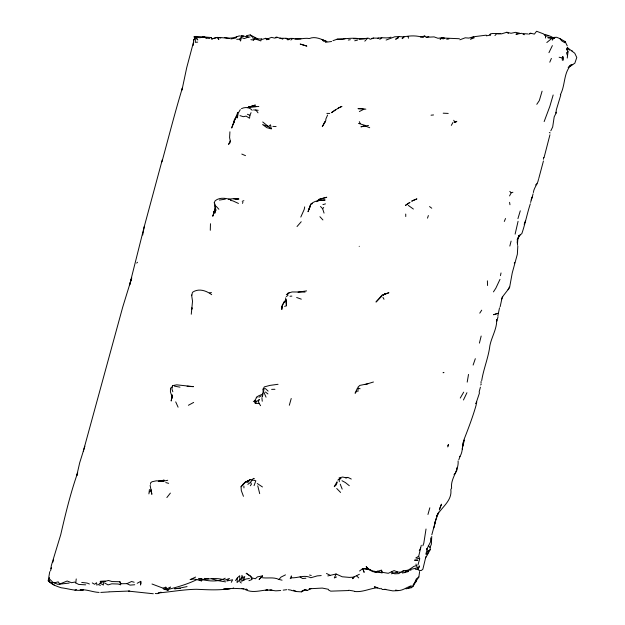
<?xml version="1.0" encoding="UTF-8"?>
<svg xmlns="http://www.w3.org/2000/svg" width="625" height="625" viewBox="0 0 625 625"><rect width="100%" height="100%" fill="white"/><g stroke="black" fill="none" stroke-linecap="round" stroke-linejoin="round"><path stroke-width="0.94" d="M497.859 315.852L499.508 307.852M251.805 579.57L251.836 577.922L250.789 576.398L246.242 573.297L250.789 576.398L251.805 579.57L248.922 580.711M193.242 45.406L193.578 40.164L194.391 38.828L195.164 39.102M210.289 230.289L210.469 223.727M567.25 58.047L568.023 51.781L566.805 48.18M230.992 199.75C225.922 198.078 219.617 197.086 215.195 200.75L214.109 202.906L214.531 202.891L215.156 205.977L214.883 213.141L215.336 209.742M481.016 383.305L481.094 381.492M99.109 592.43C92.688 592.188 86.68 589.188 80.148 589.836L83.438 589.898C75.836 591.445 68.68 588.586 61.258 587.789C56.586 586.297 51.57 584.453 48.219 580.773L49.734 571.688M281.938 306.703L281.797 309.5L282.57 305.016L284.219 301.648M430.742 537.898L430.547 541.844L426.578 549.68M431.75 536.383L431.367 544.242L430.062 547.352L430.32 549.531L425.5 558.062M533.094 193.82L531.977 197.828M229.914 131.805L229.594 137.609L230.266 140.961L230.055 142.742L228.555 144.383L230.266 140.961M192.016 386.516L187.242 386.383L193.406 386.641L176.742 384.836L172.633 385.625L171.906 388.914L172.828 391.766M140.742 581.344L140.492 585.039L141.023 583.32L140.742 581.344L137.18 583.281M241.281 583.008L239.883 581.758L239.688 575.75L237.375 577.875L237.062 582.523L241.742 577.969L241.953 575.352L243.688 580.305L245.742 579.078L249.406 578.477M545.438 38.062L545.555 36.297L544.727 34.312L550.961 36.492L554.234 38.336M517.523 243.219L517.859 238.688L519.062 235.609L517.18 239.914M191.766 308.062L191.648 309.547L192.117 307.875M550.812 130.789L552.68 126.969L554.203 116.836L556.047 113.156L556.297 109.914L560.836 94.875M191.266 314.234L192.523 301.188L191.586 294.914M357.875 391.617L358.203 388.141L360.094 388.766M498.047 316.734L496.758 321.203L496.609 319.625M182.008 89.914L186.727 67.617L193.289 42.961M85.68 584.836L78.688 584.438L75.758 582.906L76.227 578.945M148.906 493.898L149.43 489.516M76.789 475.437L79.711 462.68L84.875 446.219M201.461 580.906L201.742 578.609L198.586 578.43L199.5 580.359L201.461 580.906L202.375 579.695C209.758 578.812 217.602 577.43 224.758 580.164L229.422 578.469L226.773 580.992L232.625 579.766L231.312 582.312M251.055 112.656L249.914 115.312L249.539 118.242L246.117 116.117L243.289 116.688L239.977 115.625M405.891 588.852L411.555 587.656L413.562 585.836L414.016 584.141L418.852 577.008L419.641 571.484M263.148 391.266L262.336 396.805L262.727 395.07M462.227 449.062L463.758 440.352C461.961 445.633 463.141 451.992 459.766 456.656M50.867 568.797L51.359 565.508L60.75 534.633C65.508 513.805 70.617 492.867 77.68 472.727L76.938 475.352M426.023 529.008L423.805 543.242L422.852 545.789M436.203 518.156L433.898 527.844M434.742 523.367L435.055 521.477M408.133 571.094L403.57 570.477L402.398 573.055L408.039 571.648L409.68 569.281L413.891 566.375L416.43 565.641L417.531 567.797L418.703 567.852L419.461 565.945L417.734 569.555L415.281 569.203M530.328 203.805C527.125 213.547 525.211 223.836 521.844 233.594L519.641 235.406L517.227 240.078M467.203 382.125L468.523 374.414M182.078 89.789L182.406 87.906C174.977 112.289 168.672 137.195 161.938 161.828M481.703 380.648C483.562 368.766 488.422 357.68 489.883 345.664C491.594 336.977 497.109 328.617 496.664 319.727M171.961 396.719L171.195 401.016L172.172 394.844L172.453 398.078L170.43 391.859L170.477 388.25L172.023 386.906M425.898 556.633L422.852 569.266L421.227 570.539L419.398 570.422L417.734 569.555L418.703 567.852M142.695 235.016L144.234 226.695L162.344 159.625M304.695 206.875L304.219 209.414L300.797 217.07M538.75 178.547L543.43 160.984M543.391 159.242L543.734 157.453M502.281 296.914L500.133 306.781M417.906 565.141L419.711 558.789L418.687 556.297L421.281 545.289M152.008 584.008L163.102 588.18L165.859 587.172L165.344 589.586L168.289 589.992L167.164 589.891M448.195 445.547L448.391 444.648M158.273 592.961C171.039 591.836 183.633 589.484 196.477 589.281C207.773 589.773 218.969 590.484 230.32 588.625L223.43 589.164L233.273 588.352L233.367 587.922M530.641 202.445L531.352 199.195M500.43 275.633L501.031 272.953M515.117 234.141L518.07 221.32M549.961 134.758L544.039 157.664M447.781 446.922L448.305 444.812M517.82 246.133L517.352 254.234L512.242 272.945L509.555 287.68L503.203 295.898L501.523 299.273M285.602 301.695L285.969 300.172M463.898 439.875C468.438 428.227 472.914 416.609 476.289 404.539L475.953 403.547L479.414 393.164L479.188 391.812L480.414 387.164M533.344 192.531C533.945 187.695 537.719 184.125 538.516 179.32M479.414 343.117L481.164 336.039M427.43 554.75L428.383 550.93L430.32 549.531M144.234 226.695L129.625 284.938L131.734 277.836L122.742 307.039L83.289 451.242M448.07 445.953L448.32 444.953M50.539 570.93L51.336 567.797M509.828 246.07L511.102 241.094M281.5 307.836L282.227 305.156L283.898 302.82M435.172 522.453L431.82 534.805M462.523 446.961L464.438 440.047M289.32 405.258L291.227 398.492M427.953 514.484L429.828 507.805M243.688 580.305L244.773 576.578L242.609 577.555M553.164 94.992L549.828 106.414L544.148 121.586M215.344 207.836L212.742 216.266L215.391 209.188M542.086 91.172L539.32 100.562L536.781 104.32M531.328 199.922L532.172 197.109L531.625 198.5M517.93 218.641L520.281 210.82M52.844 562.164L53.586 559.766M237.734 112.492L235.359 118.594M289.312 38.992L286.07 38.289L279.953 38.266L282.953 38.922L277.492 37.461L274.531 38.094L271.539 37.375L267.781 38.812L265.734 38.305L262.25 39.367L261.438 39L260.828 40.906L254.906 38.789L253.531 40.078L250.898 39.664M172.469 386.109L172.633 385.625M475.953 403.547L476.844 402.094M427.5 218.156L428.375 215.547M559.758 38.516L565.164 41.602L564.781 42.703L561.82 40.922L559.758 38.516L556.531 37.266L553.875 37.43L552.281 40.188M473.125 365.055L475.328 358.68M242.492 203.383L242.898 202.219M524.172 224.383L525.586 220.469M404.789 572.711L405.523 570.648L417.531 567.797M435.359 521.359L438.078 513.711M104.477 582.875L108.062 584.898L111.789 583.805L118.195 584.016L120.492 584.75L120.852 583.742L119.898 581.719L111.977 581.547L108.445 580.469L105.461 581.242L100.32 581.383L100.406 583.391L103.406 585.039L103.367 581.406L99.18 583.898M316.383 201.656L319.492 200.391L325.141 200.031C320.062 199.984 314.617 200.57 310.734 204.227L308.016 211.719L310.297 206.133L309.797 207.023M254.07 485.625L255.836 480.773L250.57 479.516L245.18 482.211L243.016 484.227M308.469 210.461L310.734 204.227L312.516 203.625M439.297 510.008L441.492 504.148L439.633 508.703M458.781 459.805L460.078 456.352M261.438 39L257.883 38.93L250.203 34.93L246.398 35.672L248.234 37.109L243.469 36.055L241.656 36.219L240.555 41.047L239.648 39.164L241.195 37.398L244.258 38.586L248.234 37.109L250.062 37.023M191.953 295.266L192.273 292.828M234.063 122.047L231.664 128.023L234 121.445L233.484 123.867L234.141 120.203L237.25 115.18M426.461 549.969L427.031 548.555L427.141 551.391L426.148 554.469L426.016 552.922M560.344 94.711C565.18 85.859 563.539 74.523 569.852 66.438L574.828 63.203L576.781 57.484L574.758 53.227L567.516 47.758M504.297 221.469L505.539 218.5M549.781 62.195L551.391 58.406M416.391 580.688L415.688 582.32L413.195 584.742M337.188 482.469L336.109 484.984L334.266 486.688L337.039 481.711M566.586 49.969L567.422 48.016M327.609 115.016L325.836 119.078L325.812 120.516L324.094 123.172M359.375 574.297L353.508 577.188L349.391 577.398L342.227 576.773L336.062 574L334.328 577.961L336.484 576.969M414.016 584.141L416.32 578.914L418.852 577.008M499.992 279.352L495.844 288.188L493.453 291.883M436.719 516.453L438.648 512.086M459.406 38.734L444.617 38.086L442.891 37.562L438.008 38.281L434.086 36.891L426.234 37.273L424.742 36L420.438 36.992M215.258 209.094L213.664 212.438L214.711 210.891M463.461 399.992L466.937 392.711M508.055 289.727L509.32 287.102M548.938 52.68L552.383 45.602M509.555 195.914L511.211 192.789L512.922 192.25M353.508 577.188L352.688 578.719L354.586 576.508M419.289 550.633L420.703 548M331.594 41.5L325.383 42.305M149.859 491.977L151.141 489.695L151.844 494.328L150.148 485.406M234.43 120.68L235.297 119.148M325 121.828L322.289 126.625L325.227 121.734M451.312 125.391L452.984 122.445M278.047 384.297L269.969 385.391L264.305 386.898L262.812 389.75L266.047 397.188M460.266 398.062L463.68 392.156M238.508 112.664L240.305 109.625M136.703 263.094L137.5 262.227M259.055 403.344L258.445 401.227L259.375 399.5L256.586 401.539L255.367 403.516L259.055 403.344L260.609 405.703M291.703 590.461L296.492 591.555L301.539 591.852L302.258 590.711L305.141 589.703L307.266 590.469L311.109 588.555L309.227 588.656M479.758 313.156L481.711 310.172M235.062 118.945L236.5 116.773M235.523 580.547L237.375 577.875M436.391 516.43C441.164 507.32 452.32 501.172 450.844 489.516L451.609 488.07C450.297 478.344 459.023 470.75 458.102 460.984M250.305 485.781L251.469 484.141L250.57 482.266L253.359 478.344L254.422 478.734M285.016 301.266L286.125 299.711L283.938 302.461L285.758 300.594M404.141 36.766L402.211 38.633L404.141 36.766C410.547 35.594 416.922 35.406 423.047 37.5L424.742 36M235.609 118.211L236.719 116.742M408.578 588.297L410.234 586.18L413.562 585.836M241.656 36.219L239.164 35.914L236.695 36.812L235.766 37.992L230.938 38.961M166.859 497.555L170.375 493.094M356.758 391.141L355.094 393.25L357.336 388.359L358.203 388.141M324.047 213.109L322.656 208.75L323.688 207.453M262.469 575.883L259.188 579.344L262.469 575.883L257.406 576.875L255.406 578.758L251.836 577.922M261.125 577.531C267.023 578.766 273.367 576.68 278.969 579.461L280.992 577.102L285.484 574.867M297.031 226.539L301.219 221.742M243.445 496.312L241.32 490.602L241.047 486.75L242.703 484.875M364.82 41.172L367.469 38.227L368.695 38.25L370.227 39.289L373.656 38.078L378.68 38.195L377.719 38.383C382.031 36.875 386.648 38.852 390.992 37.164M340.203 478.172L337.805 480.141M514.258 263.016L514.758 262.484M494.945 35.523L496.914 33.492L500.695 33.461M242.969 580.188L241.758 581.438L241.742 577.969M241.047 486.75L244.922 482.805M480.594 384.992L481.258 384.344M357.836 387.336L359.805 385.406L368.047 383.734M193.578 40.164L194.531 39.242M568.148 67.43L570.945 64.727L572.727 64.656M552.305 39.359L553.086 38.648M454.008 474.477L455.203 473.453L456.891 470.164L456.828 467.797M247.836 484.383L250.57 482.266M535.586 184.961L537.047 183.758M290.852 40.039L292.781 38.445C298.258 40.328 303.906 37.508 309.344 38.539C315.438 35.953 321.422 39.445 326.93 41.445M486.227 35.156L473.5 36.773L470.438 39.297L474.344 37.758M69.164 583.078L57.891 584.344L52.992 582.375L52.203 583.016L50.195 582.203M286.305 294.625L289.203 292.875M403.531 36.867L398.977 36.594L395.625 39.258L398.328 37.961M546.812 42.531L552.055 38.164L553.914 37.969M496.914 33.492L492.039 33.461L489.852 34.43L490.336 35.062L486.367 35.836M379.789 39.336L381.82 37.766M394.57 573.82L398.727 573.617L403.57 570.477M359.578 570.992L362.766 568.555L369.312 569.344M381.781 296.203L375.992 302.039L382.023 295.133L388.922 292.703L383.016 294.914L385.648 293.594L383.055 295.234M301.539 591.852L305.469 589.68M247.531 482.516L248.914 481.5M335.508 109.781L331.391 112.688L338.938 107.703L341.945 106.383L338.258 108.164M518.828 235.836L520.414 234.719M265.734 38.305L266.539 39.672L267.781 38.812M263.141 393.891L258.406 395.93L256.234 397.602L256.852 397.094L254.68 400.789L255.367 403.516L254.836 400.93L255.5 400.484L256.586 401.539M568.023 51.781L566.5 52.805L567.344 55.18M364 109.156L359.359 111.539M120.852 583.742L126.922 583.641L131.547 581.516L134.164 582.242M192.594 292.242C198.719 288.031 206.234 290.625 211.695 294.68M286.258 296.508L287.891 295.523L287.633 293.562M258.953 397.219L261.352 395.789M291.641 577.805L290.234 578.648L291.398 575.859L291.641 577.805C298.07 578.156 304.359 574.438 310.828 577.75L317.289 575.875L321.203 575.586M444.617 38.086L443 39.023L442.891 37.562L440.164 39.086L442.891 37.562M418.687 556.297L415.82 557.93L419.711 558.789M245.773 482.328L250.031 479.938L245.18 482.211M225.227 578.211C218.164 582.016 209.945 581.234 202.375 579.695L201.742 578.609L199.5 580.359L196.852 579.617C187.852 584.031 178.391 586.805 168.695 589.312L170.578 587.016L165.344 589.586L163.102 588.18M443.516 372.688L443.953 372.438L443.031 372.727M233.273 588.352L244.016 588.828C251.398 593.68 259.875 590.453 267.883 589.898M188.383 405.281L193.664 402.422M253.32 401.484L254.836 400.93M528.867 34.227L530.797 33.266L534.375 34.117L536.57 31.25L543.492 33.883L544.664 35.156M375.258 572.117L381.547 570.094L382.094 572.797L372.797 571.656L367.688 568.984L366.18 566.555L369.031 569.461L376.789 572.469L375.258 572.117L374.195 571.102M401.219 572.289L397.641 572.039L394.102 570.586L388.273 573.297L381.586 572.195M426.82 551.648L428.383 550.93M195.664 577.062L190.109 579.609L193.531 578.961L196.852 579.617M252.102 106.469L255.336 105.031L250.859 106.547M453.773 120.273L454.664 122.258L456.836 121.32M397.641 572.039L391.344 573.797M332.961 40.695L337.141 39.188L342.391 39.258M161 592.133L157.195 593.672L155.305 593.469M242.242 201.312L243.867 200.672M74.945 590.164L76.453 589.594M459.852 39.812L465.227 37.805L468.82 38.094L473.5 36.773M336.062 574L327.82 575.938M339.07 477.93L342.602 477.039L346.867 477.898M386.094 40.062L394.734 36.789L398.977 36.594M196.289 36.422L211.094 37.516L211.703 38.961L217.211 37.391L220.781 38.031M267.352 589.734L265.539 590.383L271.898 589.883M54.422 582.852L58.234 581.836L59.688 584.062L67.156 581.008L71.562 582.711L74.805 582.07L75.758 582.906M284.625 306.383L286.43 305.766L286.234 301.219M359.312 246.328L359.195 246.352M341.055 478.641L339.227 479.266L339.32 481.773M195.273 36.383L194.117 36.758L195.398 40.625L195.258 42.328L197.672 42.117M211.703 38.961L217.211 37.391L218.797 39.594L217.953 37.375M287.734 293.25L292.125 291.953L305.086 292.07M365.039 384.562L373.445 382M247.367 107.648L254.805 105.422L248.453 107.055L256 106.648M322.906 204.617L325.492 203.875M241.492 108.633C245.031 106.883 249.523 107.086 252.172 110.266M49.773 582.141L49.086 580.539L48.219 580.773L54.297 585.164M209.797 38.469L206.203 38.086L204.672 37.023L199.68 37.734L194.117 36.758L197.797 39.961L196.117 36.758M428.82 36.602L426.234 37.273M295.047 38.852L300.938 38.828M275.352 37.43L276.93 37.031L277.492 37.461M354.727 40.781L357.5 40.094M454.664 122.258L456.359 121.836M286.766 589.68L283.18 590.133M160.195 481.023L164.18 480.156L158.344 481.266L163.281 481.25L167.719 480.273M181.305 587.758L187.055 586.594M528 33.953L523.492 33.625L524.211 34.734L521.812 33.289L515.93 34.219L519.68 33.242L515.625 32.336L511.023 33.273L506.844 32.258L501.578 33.844L497.602 33.938M236.695 36.812C230.969 39.008 225.391 37.875 219.57 37.508M367.469 38.227L359.266 39.18M368.516 125.438L360.914 126.836L365.383 125.492L358.508 123.391M343.258 39.086L344.992 38.758M345.375 477.844L347.914 477.383L351.273 479.047M371.789 38.398L373.656 38.078M545.555 36.297L548.719 35.766M446.727 39.258L448.922 38.898M348.273 40.047L350.297 39.719M219.375 200.078L225.359 199.141M569.375 66.211L570.828 65.992M298.055 292.148L306.602 290.898M134.719 584.742L130.039 585.133L126.922 583.641M235.68 199.062L237.414 198.844L233.93 199.062M248.453 107.055L258.836 106.492M266.539 39.672L269.211 39.359M209.687 292.797L211.461 292.586M280.695 590.523L275.789 590.844L269.867 590.055M529.82 33.367L530.797 33.266M431.039 115.195L433.539 114.945M228.578 199.156L234.086 198.609L238.953 198.984L237.062 199.055M289.977 296.258L291.867 296.109M305.906 578.227L302.547 578.5L300.062 576.977M109.242 591.844L129.727 591.016M385.812 589.32L382.414 589.547L380.922 588.297M236.742 39.336L239.648 39.164M348.492 590.547L330.695 591.148L328.508 589.977M353.453 38.688L364.648 38.875M552.992 37.594L547.781 37.734L553.922 38.523M100.32 581.383L105.461 581.242M271.633 389.375L274.945 389.289M108.859 591.922L100.766 592.43M253.57 109.914L258.188 110.281M362.883 108.633L357.984 108.656L365.852 109.148M398.32 590.641L392.883 590.883L384.445 589.328M326.844 113.398L329.766 113.422M353.086 590.922L348.734 590.227M357.891 38.492C350.75 37.672 344.148 39.125 337.141 39.188M291.219 590.156L288.266 589.688M292.781 38.445L290.578 38.359L287.922 39.961L286.07 38.289M187.242 386.383L189.375 386.469M443.203 113.188L448.211 113.414M257.883 38.93L254.906 38.789L255.117 37.445L253.531 40.078L252.836 37.281L250.203 34.93M272.875 126.383L276.094 126.578M163.281 481.25L156.344 480.82L152.078 481.719L150.562 482.875L150.578 484.32M81.719 582.422L87.094 583.07L89.398 584M204.156 578.398L208.414 578.781M310.078 588.734L322.305 588.078L328.391 589.297M128.461 591.117L153.297 593.75M395.57 590.078C401.078 591.922 405.406 587.898 410.234 586.18L411.555 587.656M225.609 581.883L218.055 580.641L211.812 578.875M241.445 35.797L243.469 36.055M362.766 568.555L364.07 572.211L362.766 568.555L370.133 569.523M174.391 386.141L179.969 387.164M163.672 589.141L168.289 589.992M230.406 200.398L232.805 200.844L238.469 203.445M202.438 36.586L204.672 37.023M559.148 57.25L563.078 58.188L562.773 56.437L563.453 60.117M224.672 37.578L229.344 38.523M278.969 579.461L282.062 580.172M271.266 128.82L266.906 127.688L262.57 124.562L268.477 126.617L271.266 128.82L270.539 124.82L268.477 126.617L262.719 121.961M165.797 482.578L168.641 483.328M309.578 575.023L311.258 575.477M242.078 588.508L243.664 589.023M380.242 588.812L374.336 586.828L377.734 587.742C369.664 588.359 362.445 592.602 354.023 591.414L353.953 590.938M97.945 584.484L100.406 585.359M377.359 571.125L382.094 572.797L381.727 570.992M305.141 589.703L307.266 590.469M296.656 297.484L301.297 299.164M245.992 589.008L247.43 589.547M571.82 50.766L572.273 50.945M365.281 125.992L369.711 127.727M405.523 570.648L408.039 571.648M247.391 114.25L249.914 115.312M241.805 154.07L245.5 155.648M549.336 132.555L550.211 132.938M553.875 37.43L554.844 37.875M293.586 590.219L296.492 591.555M325.711 41.367L322.344 39.812L324.992 41.125M326.484 573.469L329.938 575.172M341.992 480.719L345.359 482.531L349.312 485.711M92.281 582.914L94.633 584.289L96.562 582.719L96.953 585.289M391.336 571.867L393.289 573.047M204.695 37.125L206.203 38.086M257.266 483.523L262.461 486.961M340.594 492.453L336.727 488.5M408.25 205.375L413.398 209.055M429.539 206.555L431.758 208.227M506.844 32.258L508.43 33.484M265.43 392L267.914 393.938M428.266 545.859L430.062 547.352M409.68 569.281L410.891 570.375M268.102 391.117L265.469 388.641L263.195 388.82L264.047 390.117M356.625 575.867L358.758 577.922M509.789 191.383L511.211 192.789M320.516 206.469L322.656 208.75M319.93 216.703L322.898 219.938M216.141 206.273L218.883 209.273M211.094 37.516L212.18 38.789M567.539 47.883L569.469 50.18M322.172 39.578L323.586 41.281M52.992 582.375L49.492 578.977L49.391 577.594M255.797 109.883L258.008 112.82M382.93 297.359L384.016 299.258M565.164 41.602L567.266 45.875M165.859 587.172L166.648 588.859M359.328 121.648L360.188 123.531M175.711 401.867L178.086 407.188M340.242 484.188L342.18 489.094M48.68 579.258L49.086 580.539M408 36.523L408.539 38.227M415.969 564.031L416.43 565.641M257.773 485.836L259.695 493.648M119.898 581.719L120.492 584.75M517.672 245.297L517.125 241.734M214.93 204.734L215.852 210.523L215.156 205.977M555.891 112.242L556.047 113.156M509.578 202.344L509.961 204.734M286.43 305.766L285.664 297.867M261.883 397.68L262.25 401.227M243.859 486.047L243.969 487.898M562.234 57.859L562.367 60.445M487.383 280.844L487.57 285.523M490.328 34.062L490.336 35.062M405.727 214.047L405.758 216.539M237.555 116.078L237.477 117.922L237.945 112.539L237.555 116.078M408.227 203.508L405.453 205.375L409.984 202.359L408.227 203.508M413.531 200.305L411.672 201.164L416.93 198.875L413.531 200.305M497.75 313.352L493.711 314.703L497.75 313.352M325.562 197.586L318.273 199.586L326.758 197.266L325.562 197.586M417.719 560.18L414.719 560.172L417.719 560.18M180.492 588.109L174.703 588.766L180.492 588.109M302.523 44.695L300.18 44.07L306.852 46.109L302.523 44.695"/></g></svg>
